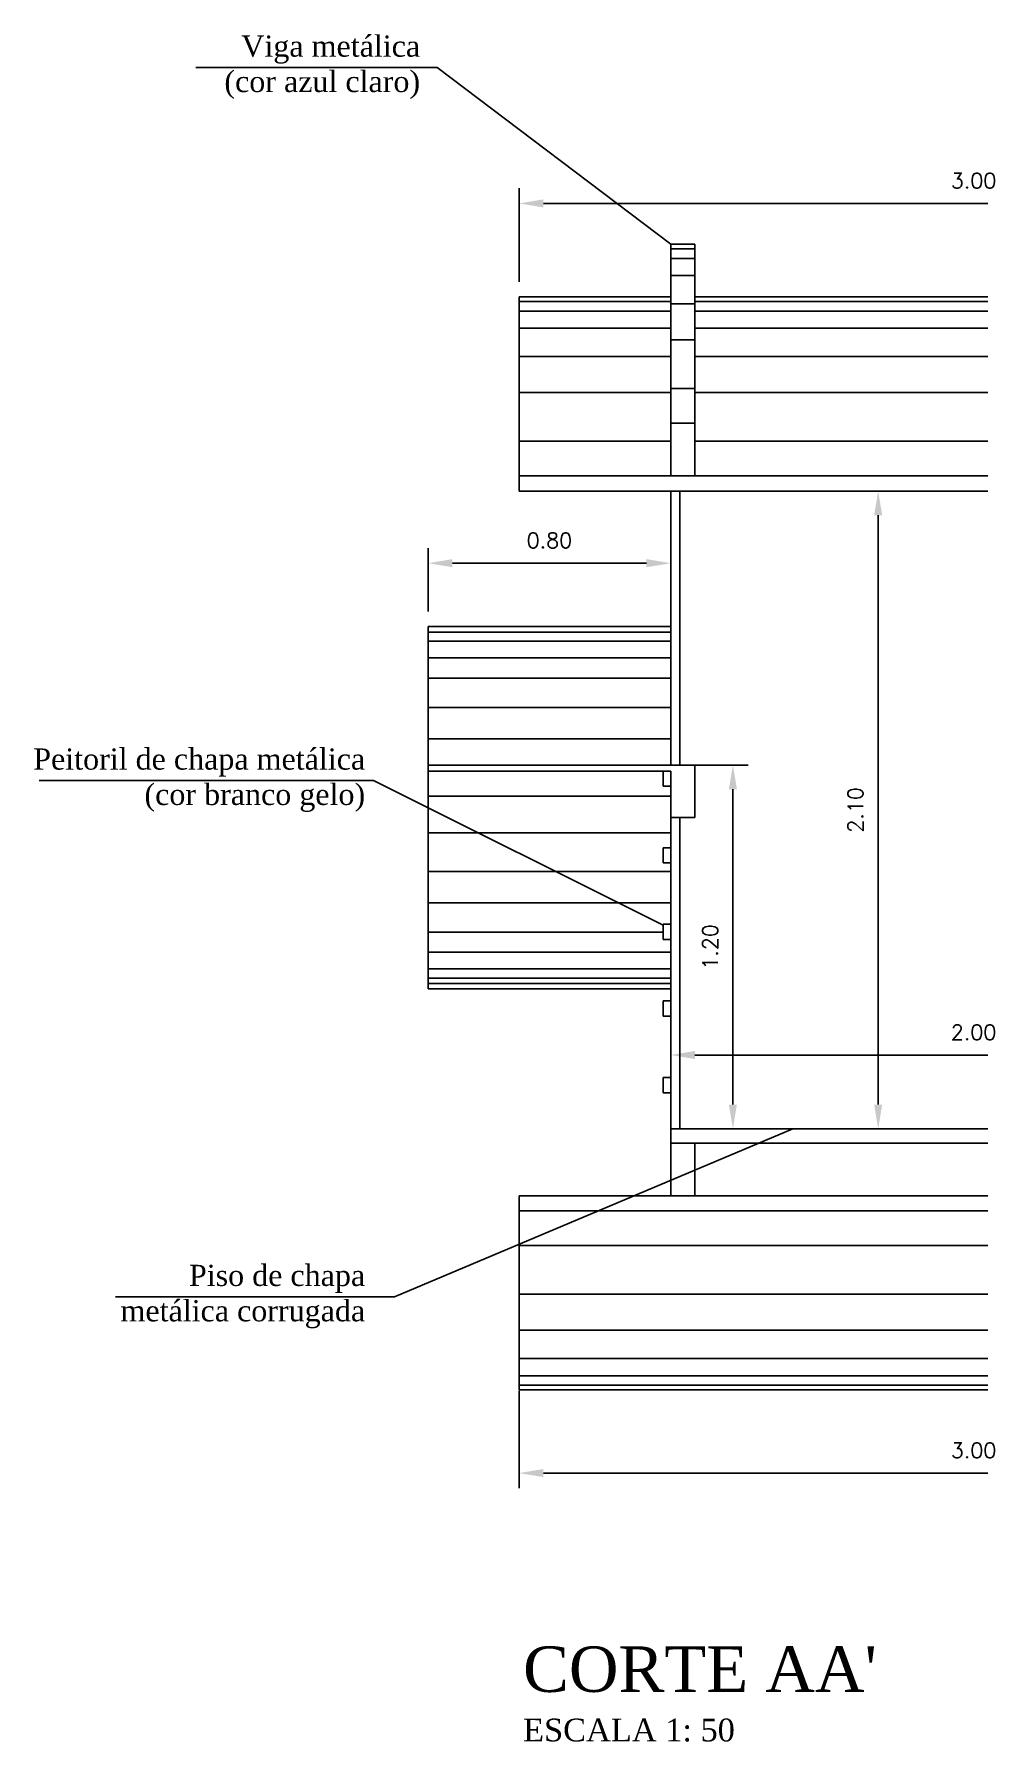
# Model space of a CAD drawing. Header units: millimetres. Extents: x 462 to 740, y -508 to -73.
# Drawn here: x 547.26 to 550.38, y -116.96 to -111.33 of the extents above; entities that cross this region are included whole.
import ezdxf

# ---------------------------------------------------------------- set-up
doc = ezdxf.new("R2010")
doc.units = ezdxf.units.MM
doc.header["$LTSCALE"] = 0.1
doc.header["$PDMODE"] = 3
doc.header["$PDSIZE"] = 0.005
for name, color, linetype in [('DESNIVEL-01', 1, 'Continuous'), ('Parede alta', 5, 'Continuous'), ('passarela', 7, 'Continuous'), ('PENA-01', 1, 'Continuous'), ('Texto', 2, 'Continuous')]:
    doc.layers.add(name, color=color, linetype=linetype)
doc.styles.add('RO-00', font='romans.shx')
doc.dimstyles.new('COTAS-50', dxfattribs={"dimscale": 0, "dimtxt": 0.05, "dimasz": 0.08, "dimexe": 0.05, "dimexo": 0.05, "dimgap": 0.05, "dimtad": 1, "dimzin": 1, "dimdsep": 46, "dimtxsty": 'RO-00', "dimcen": 2.5, "dimclrd": 6, "dimclre": 6, "dimclrt": 2, "dimadec": 0, "dimazin": 0, "dimtfac": 1, "dimtmove": 2, "dimatfit": 2, "dimfxl": 1, "dimtolj": 1, "dimtzin": 0, "dimarcsym": 0})

# ---------------------------------------------------------------- blocks, each defined once
blk = doc.blocks.new('*D0')
at = {"layer": 'Defpoints', "color": 0}
for p in [(550.0488, -112.8364), (550.1402, -112.8364), (550.0552, -114.9401)]:
    blk.add_point(p, dxfattribs=at)
at = {"layer": 'passarela', "color": 6, "lineweight": -2}
for p, q in [((550.0902, -112.8364), (549.9988, -112.8364)), ((550.0488, -114.8601), (550.0488, -112.9164)), ((550.0052, -114.9401), (549.9988, -114.9401))]:
    blk.add_line(p, q, dxfattribs=at)
at = {"layer": 'passarela', "color": 6}
for points in [[(550.0355, -112.9164), (550.0621, -112.9164), (550.0488, -112.8364)], [(550.0355, -114.8601), (550.0621, -114.8601), (550.0488, -114.9401)]]:
    blk.add_solid(points, dxfattribs=at)
at = {"layer": 'passarela', "color": 2, "insert": (549.9738, -113.8882), "char_height": 0.05, "attachment_point": 5, "rotation": 90, "style": 'RO-00'}
blk.add_mtext('\\A1;2.10', dxfattribs=at)
blk = doc.blocks.new('*D1')
at = {"layer": 'Defpoints', "color": 0}
for p in [(549.3643, -113.7401), (549.5695, -113.7401), (549.3943, -114.9401)]:
    blk.add_point(p, dxfattribs=at)
at = {"layer": 'passarela', "color": 6, "lineweight": -2}
for p, q in [((549.4143, -113.7401), (549.6195, -113.7401)), ((549.5695, -114.8601), (549.5695, -113.8201)), ((549.4443, -114.9401), (549.6195, -114.9401))]:
    blk.add_line(p, q, dxfattribs=at)
at = {"layer": 'passarela', "color": 6}
for points in [[(549.5562, -113.8201), (549.5828, -113.8201), (549.5695, -113.7401)], [(549.5562, -114.8601), (549.5828, -114.8601), (549.5695, -114.9401)]]:
    blk.add_solid(points, dxfattribs=at)
at = {"layer": 'passarela', "color": 2, "insert": (549.4945, -114.3401), "char_height": 0.05, "attachment_point": 5, "rotation": 90, "style": 'RO-00'}
blk.add_mtext('\\A1;1.20', dxfattribs=at)
blk = doc.blocks.new('*D3')
at = {"layer": 'Defpoints', "color": 0}
for p in [(548.8643, -111.8876), (548.8643, -112.1959), (551.8627, -112.1959)]:
    blk.add_point(p, dxfattribs=at)
at = {"layer": 'passarela', "color": 6, "lineweight": -2}
for p, q in [((548.8643, -112.1459), (548.8643, -111.8376)), ((551.8627, -112.1459), (551.8627, -111.8376)), ((551.7827, -111.8876), (548.9443, -111.8876))]:
    blk.add_line(p, q, dxfattribs=at)
at = {"layer": 'passarela', "color": 6}
for points in [[(548.9443, -111.8743), (548.9443, -111.901), (548.8643, -111.8876)], [(551.7827, -111.8743), (551.7827, -111.901), (551.8627, -111.8876)]]:
    blk.add_solid(points, dxfattribs=at)
at = {"layer": 'passarela', "color": 2, "insert": (550.3635, -111.8126), "char_height": 0.05, "attachment_point": 5, "style": 'RO-00'}
blk.add_mtext('\\A1;3.00', dxfattribs=at)
blk = doc.blocks.new('*D4')
at = {"layer": 'Defpoints', "color": 0}
for p in [(549.3643, -114.6967), (549.3643, -114.9401), (551.3627, -114.9401)]:
    blk.add_point(p, dxfattribs=at)
at = {"layer": 'passarela', "color": 6, "lineweight": -2}
for p, q in [((549.3643, -114.8901), (549.3643, -114.6467)), ((551.3627, -114.8901), (551.3627, -114.6467)), ((551.2827, -114.6967), (549.4443, -114.6967))]:
    blk.add_line(p, q, dxfattribs=at)
at = {"layer": 'passarela', "color": 6}
for points in [[(549.4443, -114.6833), (549.4443, -114.71), (549.3643, -114.6967)], [(551.2827, -114.6833), (551.2827, -114.71), (551.3627, -114.6967)]]:
    blk.add_solid(points, dxfattribs=at)
at = {"layer": 'passarela', "color": 2, "insert": (550.3635, -114.6217), "char_height": 0.05, "attachment_point": 5, "style": 'RO-00'}
blk.add_mtext('\\A1;2.00', dxfattribs=at)
blk = doc.blocks.new('*D5')
at = {"layer": 'Defpoints', "color": 0}
for p in [(549.3643, -113.0744), (548.5643, -113.2835), (549.3643, -113.2835)]:
    blk.add_point(p, dxfattribs=at)
at = {"layer": 'passarela', "color": 6, "lineweight": -2}
for p, q in [((548.5643, -113.2335), (548.5643, -113.0244)), ((549.3643, -113.2335), (549.3643, -113.0244)), ((548.6443, -113.0744), (549.2843, -113.0744))]:
    blk.add_line(p, q, dxfattribs=at)
at = {"layer": 'passarela', "color": 6}
for points in [[(548.6443, -113.061), (548.6443, -113.0877), (548.5643, -113.0744)], [(549.2843, -113.061), (549.2843, -113.0877), (549.3643, -113.0744)]]:
    blk.add_solid(points, dxfattribs=at)
at = {"layer": 'passarela', "color": 2, "insert": (548.9643, -112.9994), "char_height": 0.05, "attachment_point": 5, "style": 'RO-00'}
blk.add_mtext('\\A1;0.80', dxfattribs=at)
blk = doc.blocks.new('*D6')
at = {"layer": 'Defpoints', "color": 0}
for p in [(548.8643, -115.7548), (551.8627, -115.7548), (548.8643, -116.0759)]:
    blk.add_point(p, dxfattribs=at)
at = {"layer": 'passarela', "color": 6, "lineweight": -2}
for p, q in [((548.8643, -115.8048), (548.8643, -116.1259)), ((551.8627, -115.8048), (551.8627, -116.1259)), ((551.7827, -116.0759), (548.9443, -116.0759))]:
    blk.add_line(p, q, dxfattribs=at)
at = {"layer": 'passarela', "color": 6}
for points in [[(548.9443, -116.0625), (548.9443, -116.0892), (548.8643, -116.0759)], [(551.7827, -116.0625), (551.7827, -116.0892), (551.8627, -116.0759)]]:
    blk.add_solid(points, dxfattribs=at)
at = {"layer": 'passarela', "color": 2, "insert": (550.3635, -116.0009), "char_height": 0.05, "attachment_point": 5, "style": 'RO-00'}
blk.add_mtext('\\A1;3.00', dxfattribs=at)

msp = doc.modelspace()

# ---------------------------------------------------------------- linework, layer by layer
at = {"layer": 'DESNIVEL-01'}
for p, q in [((549.3643, -112.0222), (549.4443, -112.0222)), ((549.3643, -112.6126), (549.3643, -112.0222)), ((549.3643, -112.0377), (549.4443, -112.0377)), ((549.4443, -112.6126), (549.4443, -112.0222)), ((549.3643, -112.0688), (549.4443, -112.0688)), ((549.3643, -112.1257), (549.4443, -112.1257)), ((548.8643, -112.7864), (548.8643, -112.1959)), ((549.3643, -112.1959), (548.8643, -112.1959)), ((549.3643, -112.2115), (548.8643, -112.2115)), ((551.2743, -112.1959), (549.4443, -112.1959)), ((551.2743, -112.2115), (549.4443, -112.2115)), ((549.3643, -112.2425), (548.8643, -112.2425)), ((549.3643, -112.2189), (549.4443, -112.2189)), ((551.2743, -112.2425), (549.4443, -112.2425)), ((549.3643, -112.2994), (548.8643, -112.2994)), ((551.2743, -112.2994), (549.4443, -112.2994)), ((549.3643, -112.3379), (549.4443, -112.3379)), ((549.3643, -112.3926), (548.8643, -112.3926)), ((551.2743, -112.3926), (549.4443, -112.3926)), ((549.3643, -112.5116), (548.8643, -112.5116)), ((549.3643, -112.4983), (549.4443, -112.4983)), ((551.2743, -112.5116), (549.4443, -112.5116)), ((549.3643, -112.6721), (548.8643, -112.6721)), ((551.2743, -112.6721), (549.4443, -112.6721)), ((549.3643, -113.7401), (549.3643, -112.8364)), ((549.3943, -113.7401), (549.3943, -112.8364)), ((549.3643, -113.2835), (548.5643, -113.2835)), ((548.5643, -113.2835), (548.5643, -113.7401)), ((549.3643, -113.3017), (548.5643, -113.3017)), ((549.3643, -113.332), (548.5643, -113.332)), ((549.3643, -113.3866), (548.5643, -113.3866)), ((549.3643, -113.4533), (548.5643, -113.4533)), ((549.3643, -113.5503), (548.5643, -113.5503)), ((549.3643, -113.6534), (548.5643, -113.6534)), ((548.5643, -113.7601), (548.5643, -114.4783)), ((549.3643, -113.8426), (548.5643, -113.8426)), ((549.3643, -113.9638), (548.5643, -113.9638)), ((549.3643, -114.0912), (548.5643, -114.0912)), ((549.3643, -114.1943), (548.5643, -114.1943)), ((549.3393, -114.2913), (548.5643, -114.2913)), ((549.3643, -114.358), (548.5643, -114.358)), ((549.3643, -114.4125), (548.5643, -114.4125)), ((549.3643, -114.4428), (548.5643, -114.4428)), ((549.3643, -114.461), (548.5643, -114.461)), ((549.3643, -114.4783), (548.5643, -114.4783)), ((548.8643, -115.211), (548.8643, -115.8014)), ((551.8627, -115.3253), (548.8643, -115.3253)), ((551.8627, -115.4857), (548.8643, -115.4857)), ((551.8627, -115.6048), (548.8643, -115.6048)), ((551.8627, -115.6979), (548.8643, -115.6979)), ((551.8627, -115.7548), (548.8643, -115.7548)), ((551.8627, -115.7859), (548.8643, -115.7859)), ((551.8627, -115.8014), (548.8643, -115.8014))]:
    msp.add_line(p, q, dxfattribs=at)
at = {"layer": 'Parede alta'}
for p, q in [((549.3643, -112.6126), (549.4443, -112.6126)), ((549.3643, -112.7864), (549.3643, -112.6126)), ((549.4443, -112.7864), (549.4443, -112.6126)), ((551.8627, -112.7864), (548.8643, -112.7864)), ((548.8643, -112.7864), (548.8643, -112.8364)), ((551.8627, -112.8364), (548.8643, -112.8364)), ((548.5643, -113.7401), (549.4443, -113.7401)), ((548.5643, -113.7401), (548.5643, -113.7601)), ((548.5643, -113.7601), (549.3643, -113.7601)), ((549.3393, -113.7601), (549.3393, -113.8101)), ((549.3643, -113.7601), (549.3643, -114.9873)), ((549.3643, -113.7601), (549.3643, -113.9138)), ((549.4443, -113.7401), (549.4443, -113.9138)), ((549.3393, -113.8101), (549.3643, -113.8101)), ((549.3643, -113.9138), (549.4443, -113.9138)), ((549.3943, -113.9138), (549.3943, -114.9401)), ((549.3393, -114.0128), (549.3643, -114.0128)), ((549.3393, -114.0128), (549.3393, -114.0628)), ((549.3393, -114.0628), (549.3643, -114.0628)), ((549.3393, -114.2656), (549.3643, -114.2656)), ((549.3393, -114.2656), (549.3393, -114.3156)), ((549.3393, -114.3156), (549.3643, -114.3156)), ((549.3393, -114.5183), (549.3643, -114.5183)), ((549.3393, -114.5183), (549.3393, -114.5683)), ((549.3393, -114.5683), (549.3643, -114.5683)), ((549.3393, -114.771), (549.3643, -114.771)), ((549.3393, -114.771), (549.3393, -114.821)), ((549.3393, -114.821), (549.3643, -114.821)), ((549.3643, -114.9401), (551.3627, -114.9401)), ((551.3627, -114.9401), (549.3643, -114.9401)), ((551.3627, -114.9873), (549.3643, -114.9873)), ((551.3627, -114.9873), (549.3643, -114.9873)), ((549.3643, -114.9873), (549.4443, -114.9873)), ((549.3643, -115.161), (549.3643, -114.9873)), ((549.4443, -115.161), (549.4443, -114.9873)), ((551.8627, -115.161), (548.8643, -115.161)), ((548.8643, -115.211), (548.8643, -115.161)), ((551.8627, -115.211), (548.8643, -115.211))]:
    msp.add_line(p, q, dxfattribs=at)
at = {"layer": 'PENA-01', "color": 6}
for p, q in [((547.7979, -111.4396), (548.5938, -111.4396)), ((548.5938, -111.4396), (549.3643, -112.0222)), ((547.2809, -113.7913), (548.3839, -113.7913)), ((548.3839, -113.7913), (549.3393, -114.268)), ((548.4533, -115.4946), (549.7673, -114.9401)), ((547.5333, -115.4946), (548.4533, -115.4946))]:
    msp.add_line(p, q, dxfattribs=at)

# ---------------------------------------------------------------- texts
at = {"layer": 'Texto'}
for s, insert, char_height, width, attachment_point in [('{\\fTimes New Roman|b0|i0|c0|p18;Viga metálica\\P(cor azul claro)}', (548.5378, -111.3336), 0.07, 0.9614, 3), ('{\\fTimes New Roman|b0|i0|c0|p18;Peitoril de chapa metálica\\P           (cor branco gelo)}', (548.3565, -113.6853), 0.07, 1.3613, 3), ('{\\fTimes New Roman|b0|i0|c0|p18;Piso de chapa \\Pmetálica corrugada}', (548.3565, -115.3886), 0.07, 1.3613, 3), ("{\\fTimes New Roman|b0|i0|c0|p18;CORTE AA'}", (548.8774, -116.6475), 0.15, 1.3613, 1), ('{\\fTimes New Roman|b0|i0|c0|p18;ESCALA 1: 50}', (548.8774, -116.8858), 0.075, 1.3613, 1)]:
    msp.add_mtext(s, dxfattribs=dict(at, insert=insert, char_height=char_height, width=width, attachment_point=attachment_point))

# ---------------------------------------------------------------- dimensions: what is measured, and where the dimension line sits
at = {"layer": 'passarela'}
for base, p1, p2, picture, middle in [((548.8643, -111.8876), (551.8627, -112.1959), (548.8643, -112.1959), '*D3', (550.3635, -111.8126)), ((549.3643, -114.6967), (551.3627, -114.9401), (549.3643, -114.9401), '*D4', (550.3635, -114.6217)), ((548.8643, -116.0759), (551.8627, -115.7548), (548.8643, -115.7548), '*D6', (550.3635, -116.0009))]:
    dim = msp.add_linear_dim(base=base, p1=p1, p2=p2, dimstyle='COTAS-50', override={"dimscale": 1}, dxfattribs=at)
    dim.commit()
    dim.dimension.update_dxf_attribs({"geometry": picture, "text_midpoint": middle})
for base, p1, p2, angle, picture, middle in [((550.0488, -112.8364), (550.0552, -114.9401), (550.1402, -112.8364), 90, '*D0', (549.9738, -113.8882)), ((549.3643, -113.0744), (548.5643, -113.2835), (549.3643, -113.2835), 180, '*D5', (548.9643, -112.9994)), ((549.5695, -113.7401), (549.3943, -114.9401), (549.3643, -113.7401), 90, '*D1', (549.4945, -114.3401))]:
    dim = msp.add_linear_dim(base=base, p1=p1, p2=p2, angle=angle, dimstyle='COTAS-50', override={"dimscale": 1}, dxfattribs=at)
    dim.commit()
    dim.dimension.update_dxf_attribs({"geometry": picture, "text_midpoint": middle})

doc.saveas('drawing.dxf')
